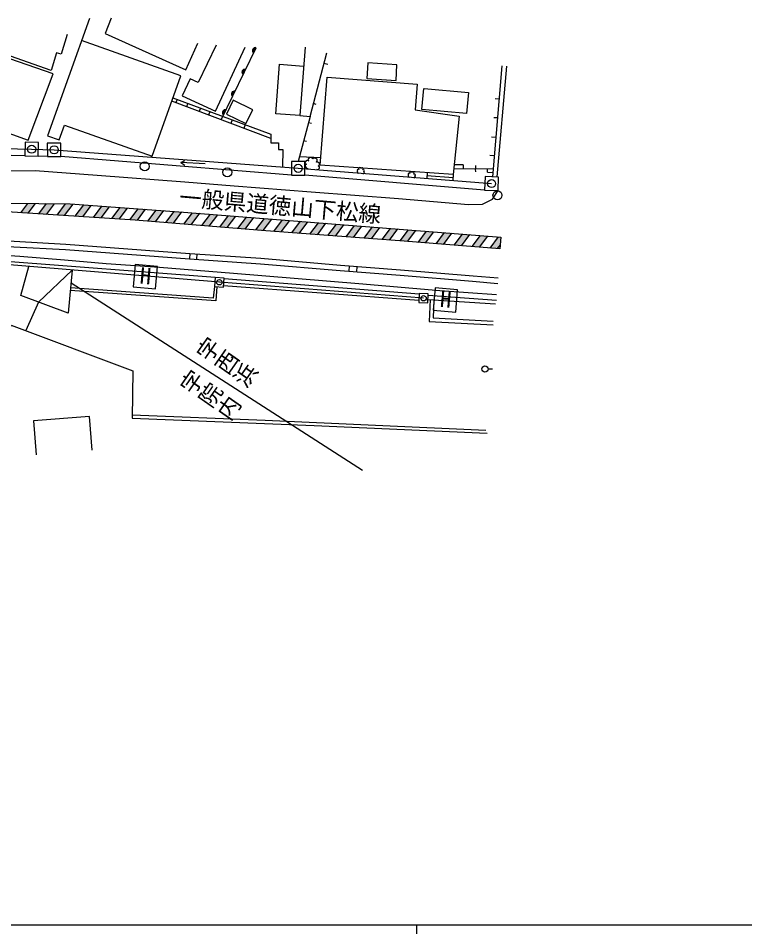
# Model space of a CAD drawing. Units: millimetres at full size, sheet at 1:1000; details may follow other scales. Extents: x 40000 to 680000, y 20000 to 380000.
# Drawn here: x 123736 to 204449, y 204000 to 305776 of the extents above; entities that cross this region are included whole.
import ezdxf
from ezdxf.enums import TextEntityAlignment as Align

# ---------------------------------------------------------------- set-up
doc = ezdxf.new("R2010")
doc.units = ezdxf.units.MM
doc.header["$LTSCALE"] = 1000
for name, color, linetype, lineweight in [('M-BGD', 7, 'Continuous', 25), ('M-BGD-EXST', 7, 'Continuous', 25), ('M-BMK-ROW', 30, 'Continuous', 25), ('M-STR-STRC', 7, 'Continuous', 25), ('M-TTL-BAND', 7, 'Continuous', 25)]:
    doc.layers.add(name, color=color, linetype=linetype, lineweight=lineweight)
doc.layers.add('M-BMK-HTXT', color=7, linetype='Continuous')
doc.styles.add('@ＭＳ ゴシック', font='')
doc.styles.add('ＭＳ ゴシック', font='')
doc.styles.get('@ＭＳ ゴシック').set_extended_font_data('@MS Gothic')
doc.styles.get('ＭＳ ゴシック').set_extended_font_data('MS Gothic')

msp = doc.modelspace()

# ---------------------------------------------------------------- hatches: boundary and pattern name
at = {"layer": 'M-BGD'}
for points in [[(149887, 301939), (150159, 302502, 0.84072)], [(148721, 299524), (148994, 300088, 0.84072)], [(147549, 297096), (147821, 297660, 0.84072)], [(146557, 295042), (146829, 295606, 0.84072)]]:
    msp.add_hatch(color=256, dxfattribs=at).paths.add_polyline_path(points)
at = {"layer": 'M-STR-STRC'}
for points in [[(124798, 284095), (125609, 285185), (124744, 285196), (123964, 284147)], [(126821, 283966), (127709, 285160), (126844, 285170), (125988, 284019)], [(128844, 283838), (129796, 285117), (129507, 285138), (128944, 285145), (128011, 283890)], [(130867, 283709), (131807, 284973), (130979, 285032), (130034, 283762)], [(132890, 283581), (133818, 284828), (132990, 284888), (132057, 283634)], [(134913, 283452), (135829, 284684), (135001, 284743), (134080, 283505)], [(136711, 283338), (136933, 283320), (137840, 284539), (137012, 284598), (136103, 283377)], [(138930, 283156), (139851, 284394), (139023, 284454), (138108, 283223)], [(140926, 282992), (141862, 284250), (141034, 284309), (140104, 283059)], [(142923, 282828), (143864, 284093), (143040, 284158), (142101, 282895)], [(144920, 282664), (145865, 283935), (145041, 284000), (144098, 282731)], [(146917, 282500), (147867, 283777), (147043, 283842), (146094, 282568)], [(148913, 282336), (149868, 283619), (149044, 283684), (148091, 282404)], [(150911, 282173), (151869, 283462), (151045, 283527), (150088, 282240), (150756, 282185)], [(152916, 282021), (153870, 283304), (153046, 283369), (152090, 282083)], [(154921, 281868), (155872, 283146), (155048, 283211), (154096, 281931)], [(156927, 281716), (157873, 282988), (157049, 283053), (156101, 281779)], [(158932, 281564), (159874, 282830), (159050, 282895), (158106, 281626)], [(160937, 281411), (161875, 282672), (161051, 282737), (160112, 281474)], [(162943, 281259), (163876, 282514), (163052, 282579), (162117, 281322)], [(164948, 281107), (165878, 282356), (165054, 282421), (164122, 281169)], [(166953, 280953), (167879, 282199), (167055, 282264), (166128, 281017), (166605, 280981)], [(168954, 280796), (169880, 282041), (169056, 282106), (168130, 280861)], [(170955, 280638), (171881, 281883), (171057, 281948), (170131, 280703)], [(172956, 280480), (173883, 281725), (173059, 281790), (172132, 280545)], [(174958, 280322), (175884, 281567), (175060, 281632), (174134, 280387)], [(176959, 280164), (177273, 280586), (177341, 281452), (177061, 281474), (176135, 280229)]]:
    msp.add_hatch(color=256, dxfattribs=at).paths.add_polyline_path(points)

# ---------------------------------------------------------------- linework, layer by layer
at = {"layer": 'M-BGD'}
for p, q in [((146286, 294481), (150159, 302502)), ((158114, 300624), (157700, 300733)), ((177477, 300490), (176421, 288147)), ((177976, 300448), (176922, 288132)), ((151791, 292405), (140782, 296557)), ((141393, 296768), (141247, 296382)), ((142566, 296330), (142419, 295940)), ((156823, 296210), (156532, 296287)), ((176717, 296852), (177163, 296814)), ((143963, 295809), (143814, 295414)), ((145034, 295409), (144883, 295010)), ((147508, 294485), (147355, 294078)), ((156158, 294863), (154826, 289847)), ((156317, 294082), (155974, 294168)), ((176558, 294752), (176986, 294748)), ((148934, 293952), (148779, 293541)), ((155744, 292080), (155439, 292156)), ((176319, 292590), (176798, 292549)), ((124450, 290490), (121284, 290575)), ((126977, 290395), (125949, 290455)), ((154082, 288343), (128477, 290412)), ((157342, 290277), (154965, 290373)), ((176131, 290577), (176626, 290535)), ((141804, 289730), (142228, 289455)), ((173162, 289483), (172176, 289488)), ((173162, 289483), (173159, 289023)), ((174538, 289407), (174536, 289016)), ((175555, 286672), (155582, 288350)), ((169173, 288623), (169121, 287968)), ((169147, 288295), (172042, 288079)), ((172068, 288419), (172015, 287740)), ((176495, 289006), (172130, 289028)), ((174570, 288712), (174536, 289016)), ((175880, 288668), (175882, 289009)), ((175880, 288668), (176462, 288618)), ((146075, 276425), (116103, 278910)), ((145616, 276963), (116858, 279153)), ((168769, 274648), (146075, 276425)), ((146550, 276081), (168259, 274454)), ((168290, 275097), (146607, 276811)), ((176874, 274417), (169284, 274949)), ((169264, 274520), (176773, 274018)), ((175941, 266794), (176418, 266794))]:
    msp.add_line(p, q, dxfattribs=at)
for points in [[(131628, 305744), (126997, 292727), (128287, 292268), (128869, 293905), (138606, 290441), (141791, 299394), (130764, 303317)], [(134066, 305776), (133400, 304079), (142365, 300060), (143684, 303001)], [(129152, 303962), (128486, 301777), (127969, 301934), (127376, 299988), (120960, 302250), (121764, 304533)], [(145710, 302800), (143709, 298648), (142846, 299050), (141960, 297147), (145637, 295434), (148956, 302561)], [(155603, 302570), (155006, 294953), (152343, 295162), (152776, 300681), (155439, 300472)], [(155006, 294953), (156158, 294863), (158016, 301937)], [(168839, 297979), (173745, 297542), (173536, 295195), (168570, 295637), (168779, 297984)], [(140919, 296945), (151784, 292888), (151798, 291922), (152639, 291934), (152650, 291176), (153112, 291183), (153075, 289230)], [(87299, 284477), (94517, 287067), (96928, 288061), (101124, 289268), (109272, 290478), (110461, 290576), (114721, 291041), (117511, 291246), (120535, 291327), (125217, 291222), (127718, 291154), (154829, 289097), (176327, 287399)], [(156862, 288996), (156990, 288951), (157102, 288996), (157208, 289129), (157188, 289260), (157105, 289318), (157046, 289330), (157151, 289390), (157216, 289580), (157183, 289716), (157002, 289786), (156855, 289767), (156932, 289963), (156935, 290130), (156811, 290206), (156629, 290244), (156504, 290188), (156471, 290127), (156419, 290209), (156187, 290312), (156013, 290244), (155914, 290084), (155956, 289973), (156027, 289920), (155833, 289969), (155642, 289856), (155589, 289657), (155660, 289580), (155788, 289548), (155631, 289504), (155609, 289415), (155650, 289245), (155732, 289155), (155904, 289078)], [(144496, 289594), (141804, 289730), (142254, 289960)], [(162018, 288528), (162082, 288505), (162138, 288528), (162192, 288595), (162182, 288660), (162140, 288689), (162110, 288695), (162163, 288725), (162195, 288820), (162179, 288888), (162089, 288923), (162015, 288914), (162053, 289012), (162055, 289095), (161993, 289133), (161902, 289152), (161839, 289124), (161823, 289093), (161797, 289135), (161681, 289186), (161594, 289152), (161545, 289072), (161566, 289017), (161601, 288990), (161504, 289014), (161408, 288958), (161382, 288859), (161418, 288820), (161481, 288804), (161403, 288782), (161392, 288738), (161412, 288653), (161454, 288608), (161540, 288569)], [(167684, 288066), (167748, 288043), (167804, 288066), (167857, 288133), (167848, 288198), (167806, 288227), (167776, 288233), (167829, 288263), (167861, 288358), (167845, 288426), (167755, 288461), (167681, 288451), (167719, 288550), (167721, 288633), (167659, 288671), (167568, 288690), (167505, 288662), (167489, 288631), (167463, 288673), (167347, 288724), (167260, 288690), (167211, 288610), (167231, 288554), (167267, 288528), (167170, 288552), (167074, 288496), (167048, 288397), (167084, 288358), (167147, 288342), (167069, 288320), (167058, 288276), (167078, 288191), (167119, 288146), (167206, 288107)], [(91922, 274841), (99303, 277609), (102154, 278591), (103939, 278923), (106662, 279364), (109612, 279686), (113822, 279958), (118833, 279656), (123917, 279336), (128871, 278906), (133506, 278515), (139419, 278115), (147665, 277441), (161558, 276298), (170588, 275530), (176885, 275051)], [(129734, 277780), (129269, 272980), (124012, 274973), (124914, 278179)], [(129734, 277780), (125971, 274231), (124559, 271057)], [(145801, 275945), (145701, 274356), (129515, 275522)], [(145537, 275966), (145404, 274678), (129544, 275820)], [(169510, 274504), (169406, 272084), (176483, 271687)], [(169910, 274477), (169822, 272461), (176506, 272087)], [(122023, 268637), (122960, 271659), (136453, 266580), (136399, 261317), (156621, 260507), (175825, 259636)], [(175688, 259936), (151178, 261050), (136402, 261656)], [(131930, 257771), (131636, 261508), (125421, 261020), (125718, 257237)]]:
    msp.add_lwpolyline(points, dxfattribs=at)
for points in [[(127613, 299612), (117948, 302949), (114569, 293161), (117212, 291997), (118239, 294616), (124837, 292226)], [(165814, 300605), (162566, 300823), (162450, 299083), (165740, 298862)], [(158044, 299232), (168061, 298439), (167835, 295583), (172721, 294898), (172068, 288419), (157278, 289459)], [(149791, 295615), (147596, 296665), (146855, 295117), (149028, 294077)], [(125984, 291954), (124485, 291989), (124450, 290490), (125949, 290455)], [(128460, 291912), (126960, 291895), (126977, 290395), (128477, 290412)], [(154076, 289843), (154082, 288343), (155582, 288350), (155576, 289850)], [(175600, 288171), (175555, 286672), (177054, 286627), (177099, 288126)], [(145616, 276963), (145537, 275966), (146534, 275887), (146613, 276884)], [(168293, 275171), (168246, 274172), (169245, 274125), (169292, 275124)]]:
    msp.add_lwpolyline(points, close=True, dxfattribs=at)
for centre, radius in [((125217, 291222), 450), ((127718, 291154), 450), ((154829, 289097), 450), ((176327, 287399), 450), ((146075, 276425), 300), ((168769, 274648), 300), ((175591, 266794), 350)]:
    msp.add_circle(centre, radius, dxfattribs=at)
for centre in [(150073, 302197), (148907, 299782), (147734, 297355), (146743, 295300)]:
    msp.add_arc(centre, 318, 74.11739, 234.33512, dxfattribs=at)
at = {"layer": 'M-BGD-EXST'}
for p, q in [((136703, 278393), (136485, 275902)), ((139194, 278175), (136703, 278393)), ((138976, 275685), (139194, 278175)), ((136485, 275902), (138976, 275685)), ((170065, 275800), (169847, 273310)), ((172555, 275582), (170065, 275800)), ((172338, 273092), (172555, 275582)), ((169847, 273310), (172338, 273092))]:
    msp.add_line(p, q, dxfattribs=at)
for centre in [(137791, 289316), (146969, 288657), (176981, 286098)]:
    msp.add_circle(centre, 500, dxfattribs=at)
at = {"layer": 'M-BMK-ROW'}
msp.add_line((129598, 276375), (162000, 255527), dxfattribs=at)
at = {"layer": 'M-STR-STRC'}
for p, q in [((124744, 285196), (123964, 284147)), ((125609, 285185), (124798, 284095)), ((126844, 285170), (125988, 284019)), ((127709, 285160), (126821, 283966)), ((128944, 285145), (128011, 283890)), ((129796, 285117), (128844, 283838)), ((130979, 285032), (130034, 283762)), ((131807, 284973), (130867, 283709)), ((132990, 284888), (132057, 283634)), ((133818, 284828), (132890, 283581)), ((135001, 284743), (134080, 283505)), ((135829, 284684), (134913, 283452)), ((137012, 284598), (136103, 283377)), ((137840, 284539), (136933, 283320)), ((139023, 284454), (138108, 283223)), ((139851, 284394), (138930, 283156)), ((141034, 284309), (140104, 283059)), ((141862, 284250), (140926, 282992)), ((143040, 284158), (142101, 282895)), ((143864, 284093), (142923, 282828)), ((145041, 284000), (144098, 282731)), ((145865, 283935), (144920, 282664)), ((147043, 283842), (146094, 282568)), ((147867, 283777), (146917, 282500)), ((149044, 283684), (148091, 282404)), ((149868, 283619), (148913, 282336)), ((151045, 283527), (150088, 282240)), ((151869, 283462), (150911, 282173)), ((153046, 283369), (152090, 282083)), ((153870, 283304), (152916, 282021)), ((155048, 283211), (154096, 281931)), ((155872, 283146), (154921, 281868)), ((157049, 283053), (156101, 281779)), ((157873, 282988), (156927, 281716)), ((159050, 282895), (158106, 281626)), ((159874, 282830), (158932, 281564)), ((161051, 282737), (160112, 281474)), ((161875, 282672), (160937, 281411)), ((163052, 282579), (162117, 281322)), ((163876, 282514), (162943, 281259)), ((165054, 282421), (164122, 281169)), ((165878, 282356), (164948, 281107)), ((167055, 282264), (166128, 281017)), ((167879, 282199), (166953, 280953)), ((169056, 282106), (168130, 280861)), ((169880, 282041), (168954, 280796)), ((171057, 281948), (170131, 280703)), ((171881, 281883), (170955, 280638)), ((173059, 281790), (172132, 280545)), ((173883, 281725), (172956, 280480)), ((175060, 281632), (174134, 280387)), ((175884, 281567), (174958, 280322)), ((177061, 281474), (176135, 280229)), ((177273, 280586), (176959, 280164)), ((142789, 279640), (142744, 279041)), ((143569, 279586), (143528, 278987)), ((160494, 278267), (160445, 277669)), ((161367, 278196), (161319, 277598))]:
    msp.add_line(p, q, dxfattribs=at)
for points in [[(88410, 282095), (96838, 285416), (101564, 286779), (108509, 288305), (111963, 288606), (117462, 288753), (125625, 288845), (132484, 288346), (142227, 287603), (147729, 287163), (156295, 286471), (165986, 285727), (173759, 285069), (175319, 285128), (176432, 285670), (177054, 286627)], [(103078, 283374), (106398, 284218), (112910, 285053), (119030, 285265), (129507, 285138), (142075, 284234), (177341, 281452)], [(177341, 281452), (177238, 280142), (166605, 280981), (150756, 282185), (136711, 283338), (122493, 284241), (117621, 284590), (109485, 284350), (103078, 283374)], [(91438, 275685), (98983, 278487), (102799, 279589), (106544, 280351), (109994, 280935), (113934, 281174), (117670, 281209), (123276, 280985), (129034, 280653), (142789, 279640), (150690, 279091), (159535, 278346), (166202, 277801), (174274, 277155), (177067, 276905)], [(122616, 280411), (123246, 280385), (128994, 280055), (142746, 279041), (150644, 278493), (159486, 277748), (166153, 277203), (174223, 276557), (177013, 276307)]]:
    msp.add_lwpolyline(points, dxfattribs=at)
at = {"layer": 'M-TTL-BAND'}
for p, q in [((40000, 205000), (579000, 205000)), ((168000, 205000), (168000, 204000))]:
    msp.add_line(p, q, dxfattribs=at)

# ---------------------------------------------------------------- texts
at = {"layer": 'M-BGD-EXST', "style": 'ＭＳ ゴシック'}
for p in [(137126, 275738), (170488, 273145)]:
    msp.add_text('H', height=1833, rotation=355, dxfattribs=at).set_placement(p, align=Align.BOTTOM_LEFT)
at = {"layer": 'M-BMK-HTXT'}
for s, rotation, style, p in [('一般県道徳山下松線', 355, 'ＭＳ ゴシック', (141493, 284456)), ('字西浜', 325, '@ＭＳ ゴシック', (142973, 268484)), ('字院内', 325, '@ＭＳ ゴシック', (141155, 264834))]:
    msp.add_text(s, height=1833, rotation=rotation, dxfattribs=dict(at, style=style)).set_placement(p, align=Align.BOTTOM_LEFT)

doc.saveas('drawing.dxf')
